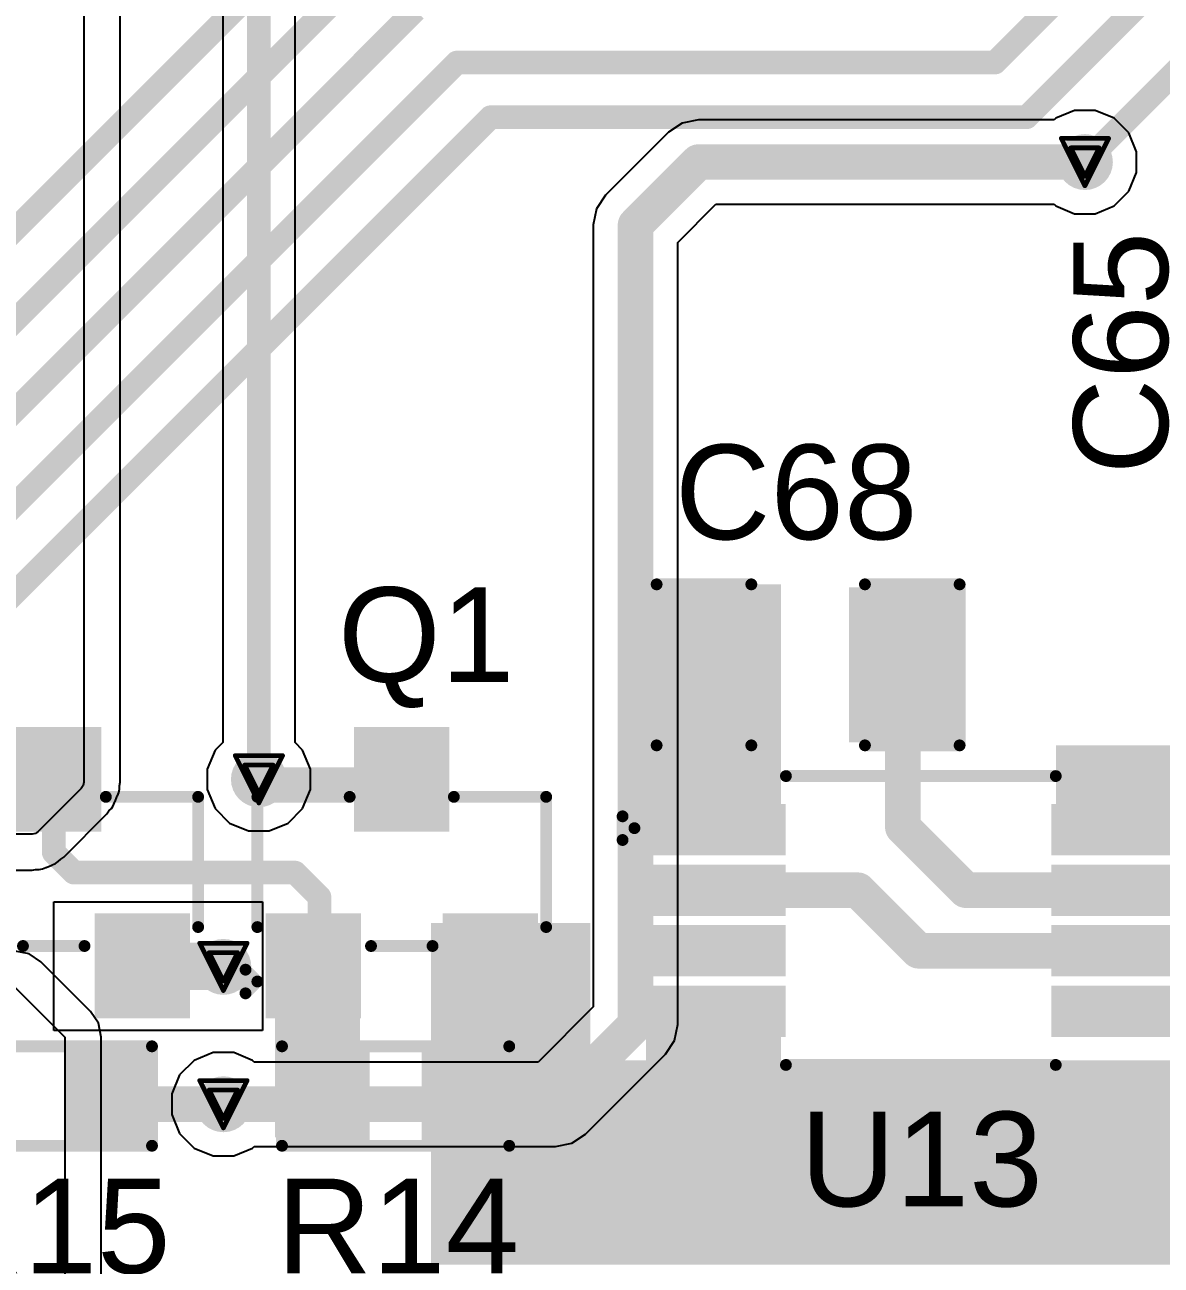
# Model space of a CAD drawing. Header units: inches. Extents: x -1 to 208, y -10 to 150.
# Drawn here: x 24.06 to 36.25, y 36.47 to 49.77 of the extents above; entities that cross this region are included whole.
import ezdxf

# ---------------------------------------------------------------- set-up
doc = ezdxf.new("R2010")
doc.units = ezdxf.units.IN
for name, color, linetype in [('Bottom Layer', 5, 'Continuous'), ('Drill Drawing', 1, 'Continuous'), ('Top Layer', 1, 'Continuous'), ('Top Overlay', 2, 'Continuous'), ('Top Paste', 8, 'Continuous'), ('Top Solder', 216, 'Continuous'), ('Via Holes', 16, 'Continuous')]:
    doc.layers.add(name, color=color, linetype=linetype)
doc.styles.add('Arial', font='', dxfattribs={"height": 0.2})
doc.styles.get('Arial').set_extended_font_data('Arial')

# ---------------------------------------------------------------- blocks, each defined once
blk = doc.blocks.new('8_VSSOP__5_3_1____3')
at = {"layer": 'Top Layer'}
for points in [[(-1.47500086, 1.20000141), (-1.47500086, 0.7500023099999998), (-2.9250005, 0.7500023100000001), (-2.9250005, 1.20000141)], [(2.9250005, 1.20000141), (2.9250005, 0.7500023099999998), (1.47500086, 0.7500023100000001), (1.47500086, 1.20000141)], [(-1.47500086, 0.5500001699999998), (-1.47500086, 0.1000010699999998), (-2.9250005, 0.1000010700000002), (-2.9250005, 0.5500001700000001)], [(2.9250005, 0.5500001699999998), (2.9250005, 0.1000010699999998), (1.47500086, 0.1000010700000002), (1.47500086, 0.5500001700000001)], [(-1.47500086, -0.09999853000000014), (-1.47500086, -0.5499976300000001), (-2.9250005, -0.5499976299999998), (-2.9250005, -0.09999852999999984)], [(2.9250005, -0.09999853000000014), (2.9250005, -0.5499976300000001), (1.47500086, -0.5499976299999998), (1.47500086, -0.09999852999999984)], [(-1.47500086, -0.7499997700000002), (-1.47500086, -1.19999887), (-2.9250005, -1.19999887), (-2.9250005, -0.7499997699999997)], [(2.9250005, -0.7499997700000002), (2.9250005, -1.19999887), (1.47500086, -1.19999887), (1.47500086, -0.7499997699999997)]]:
    blk.add_hatch(color=1, dxfattribs=at).paths.add_polyline_path(points)
at = {"layer": 'Top Paste'}
for points in [[(-1.47500086, 1.20000141), (-1.47500086, 0.7500023099999998), (-2.9250005, 0.7500023100000001), (-2.9250005, 1.20000141)], [(2.9250005, 1.20000141), (2.9250005, 0.7500023099999998), (1.47500086, 0.7500023100000001), (1.47500086, 1.20000141)], [(-1.47500086, 0.5500001699999998), (-1.47500086, 0.1000010699999998), (-2.9250005, 0.1000010700000002), (-2.9250005, 0.5500001700000001)], [(2.9250005, 0.5500001699999998), (2.9250005, 0.1000010699999998), (1.47500086, 0.1000010700000002), (1.47500086, 0.5500001700000001)], [(-1.47500086, -0.09999853000000014), (-1.47500086, -0.5499976300000001), (-2.9250005, -0.5499976299999998), (-2.9250005, -0.09999852999999984)], [(2.9250005, -0.09999853000000014), (2.9250005, -0.5499976300000001), (1.47500086, -0.5499976299999998), (1.47500086, -0.09999852999999984)], [(-1.47500086, -0.7499997700000002), (-1.47500086, -1.19999887), (-2.9250005, -1.19999887), (-2.9250005, -0.7499997699999997)], [(2.9250005, -0.7499997700000002), (2.9250005, -1.19999887), (1.47500086, -1.19999887), (1.47500086, -0.7499997699999997)]]:
    blk.add_hatch(color=8, dxfattribs=at).paths.add_polyline_path(points)
at = {"layer": 'Top Solder'}
for points in [[(-1.42500096, 1.25000131), (-1.42500096, 0.7000024099999999), (-2.9750004, 0.7000024100000001), (-2.9750004, 1.25000131)], [(2.9750004, 1.25000131), (2.9750004, 0.7000024099999999), (1.42500096, 0.7000024100000001), (1.42500096, 1.25000131)], [(-1.42500096, 0.6000000699999999), (-1.42500096, 0.05000116999999985), (-2.9750004, 0.05000117000000015), (-2.9750004, 0.6000000700000001)], [(2.9750004, 0.6000000699999999), (2.9750004, 0.05000116999999985), (1.42500096, 0.05000117000000015), (1.42500096, 0.6000000700000001)], [(-1.42500096, -0.04999863000000014), (-1.42500096, -0.5999975300000001), (-2.9750004, -0.5999975299999999), (-2.9750004, -0.04999862999999984)], [(2.9750004, -0.04999863000000014), (2.9750004, -0.5999975300000001), (1.42500096, -0.5999975299999999), (1.42500096, -0.04999862999999984)], [(-1.42500096, -0.6999998700000001), (-1.42500096, -1.24999877), (-2.9750004, -1.24999877), (-2.9750004, -0.6999998699999999)], [(2.9750004, -0.6999998700000001), (2.9750004, -1.24999877), (1.42500096, -1.24999877), (1.42500096, -0.6999998699999999)]]:
    blk.add_hatch(color=216, dxfattribs=at).paths.add_polyline_path(points)
at = {"layer": 'Top Overlay'}
for points in [[(-1.4224, 1.5494, 0.127, 0.127, 0), (1.4732, 1.5494, 0.127, 0.127, 0)], [(-3.175, 1.1176, 0.127, 0.127, 0), (-3.048, 0.9905999999999999, 0.127, 0.127, 0)], [(-3.175, 0.8636, 0.127, 0.127, 0), (-3.175, 1.1176, 0.127, 0.127, 0)], [(-3.175, 0.8636, 0.127, 0.127, 0), (-3.048, 0.9905999999999999, 0.127, 0.127, 0)], [(-1.4224, -1.54939746, 0.127, 0.127, 0), (1.4732, -1.54939746, 0.127, 0.127, 0)]]:
    blk.add_lwpolyline(points, format="xyseb", dxfattribs=at)
for points in [[(-1.45415, 1.5494, 0.0635, 0.0635, 1), (-1.39065, 1.5494, 0.0635, 0.0635, 1)], [(1.44145, 1.5494, 0.0635, 0.0635, 1), (1.50495, 1.5494, 0.0635, 0.0635, 1)], [(-3.20675, 1.1176, 0.0635, 0.0635, 1), (-3.14325, 1.1176, 0.0635, 0.0635, 1)], [(-3.20675, 1.1176, 0.0635, 0.0635, 1), (-3.14325, 1.1176, 0.0635, 0.0635, 1)], [(-3.07975, 0.9905999999999999, 0.0635, 0.0635, 1), (-3.01625, 0.9905999999999999, 0.0635, 0.0635, 1)], [(-3.07975, 0.9905999999999999, 0.0635, 0.0635, 1), (-3.01625, 0.9905999999999999, 0.0635, 0.0635, 1)], [(-3.20675, 0.8636, 0.0635, 0.0635, 1), (-3.14325, 0.8636, 0.0635, 0.0635, 1)], [(-3.20675, 0.8636, 0.0635, 0.0635, 1), (-3.14325, 0.8636, 0.0635, 0.0635, 1)], [(-1.45415, -1.54939746, 0.0635, 0.0635, 1), (-1.39065, -1.54939746, 0.0635, 0.0635, 1)], [(1.44145, -1.54939746, 0.0635, 0.0635, 1), (1.50495, -1.54939746, 0.0635, 0.0635, 1)]]:
    blk.add_lwpolyline(points, format="xyseb", close=True, dxfattribs=at)
blk = doc.blocks.new('R___0603_63')
at = {"layer": 'Top Layer'}
for points in [[(-0.3809999999999999, 0.4445), (-0.3809999999999999, -0.4445), (-1.143, -0.4445), (-1.143, 0.4445)], [(1.143, 0.4445), (1.143, -0.4445), (0.3809999999999999, -0.4445), (0.3809999999999999, 0.4445)]]:
    blk.add_hatch(color=1, dxfattribs=at).paths.add_polyline_path(points)
at = {"layer": 'Top Paste'}
for points in [[(-0.3809999999999999, 0.4445), (-0.3809999999999999, -0.4445), (-1.143, -0.4445), (-1.143, 0.4445)], [(1.143, 0.4445), (1.143, -0.4445), (0.3809999999999999, -0.4445), (0.3809999999999999, 0.4445)]]:
    blk.add_hatch(color=8, dxfattribs=at).paths.add_polyline_path(points)
at = {"layer": 'Top Solder'}
for points in [[(-0.2794, 0.5460999999999999), (-0.2794, -0.5460999999999999), (-1.2446, -0.5460999999999999), (-1.2446, 0.5460999999999999)], [(1.2446, 0.5460999999999999), (1.2446, -0.5460999999999999), (0.2794, -0.5460999999999999), (0.2794, 0.5460999999999999)]]:
    blk.add_hatch(color=216, dxfattribs=at).paths.add_polyline_path(points)
at = {"layer": 'Top Overlay'}
for points in [[(-1.2192, 0.5334, 0.127, 0.127, 0), (-1.2192, -0.5334, 0.127, 0.127, 0)], [(1.2192, 0.5334, 0.127, 0.127, 0), (-1.2192, 0.5334, 0.127, 0.127, 0)], [(1.2192, 0.5334, 0.127, 0.127, 0), (1.2192, -0.5334, 0.127, 0.127, 0)], [(1.2192, -0.5334, 0.127, 0.127, 0), (-1.2192, -0.5334, 0.127, 0.127, 0)]]:
    blk.add_lwpolyline(points, format="xyseb", dxfattribs=at)
for points in [[(-1.25095, 0.5334, 0.0635, 0.0635, 1), (-1.18745, 0.5334, 0.0635, 0.0635, 1)], [(-1.25095, 0.5334, 0.0635, 0.0635, 1), (-1.18745, 0.5334, 0.0635, 0.0635, 1)], [(1.18745, 0.5334, 0.0635, 0.0635, 1), (1.25095, 0.5334, 0.0635, 0.0635, 1)], [(1.18745, 0.5334, 0.0635, 0.0635, 1), (1.25095, 0.5334, 0.0635, 0.0635, 1)], [(-1.25095, -0.5334, 0.0635, 0.0635, 1), (-1.18745, -0.5334, 0.0635, 0.0635, 1)], [(-1.25095, -0.5334, 0.0635, 0.0635, 1), (-1.18745, -0.5334, 0.0635, 0.0635, 1)], [(1.18745, -0.5334, 0.0635, 0.0635, 1), (1.25095, -0.5334, 0.0635, 0.0635, 1)], [(1.18745, -0.5334, 0.0635, 0.0635, 1), (1.25095, -0.5334, 0.0635, 0.0635, 1)]]:
    blk.add_lwpolyline(points, format="xyseb", close=True, dxfattribs=at)
blk = doc.blocks.new('R___0603_64')
at = {"layer": 'Top Layer'}
for points in [[(-0.3809999999999999, 0.4445), (-0.3809999999999999, -0.4445), (-1.143, -0.4445), (-1.143, 0.4445)], [(1.143, 0.4445), (1.143, -0.4445), (0.3809999999999999, -0.4445), (0.3809999999999999, 0.4445)]]:
    blk.add_hatch(color=1, dxfattribs=at).paths.add_polyline_path(points)
at = {"layer": 'Top Paste'}
for points in [[(-0.3809999999999999, 0.4445), (-0.3809999999999999, -0.4445), (-1.143, -0.4445), (-1.143, 0.4445)], [(1.143, 0.4445), (1.143, -0.4445), (0.3809999999999999, -0.4445), (0.3809999999999999, 0.4445)]]:
    blk.add_hatch(color=8, dxfattribs=at).paths.add_polyline_path(points)
at = {"layer": 'Top Solder'}
for points in [[(-0.2794, 0.5460999999999999), (-0.2794, -0.5460999999999999), (-1.2446, -0.5460999999999999), (-1.2446, 0.5460999999999999)], [(1.2446, 0.5460999999999999), (1.2446, -0.5460999999999999), (0.2794, -0.5460999999999999), (0.2794, 0.5460999999999999)]]:
    blk.add_hatch(color=216, dxfattribs=at).paths.add_polyline_path(points)
at = {"layer": 'Top Overlay'}
for points in [[(1.2192, 0.5334, 0.127, 0.127, 0), (-1.2192, 0.5334, 0.127, 0.127, 0)], [(-1.2192, 0.5334, 0.127, 0.127, 0), (-1.2192, -0.5334, 0.127, 0.127, 0)], [(1.2192, 0.5334, 0.127, 0.127, 0), (1.2192, -0.5334, 0.127, 0.127, 0)], [(1.2192, -0.5334, 0.127, 0.127, 0), (-1.2192, -0.5334, 0.127, 0.127, 0)]]:
    blk.add_lwpolyline(points, format="xyseb", dxfattribs=at)
for points in [[(-1.25095, 0.5334, 0.0635, 0.0635, 1), (-1.18745, 0.5334, 0.0635, 0.0635, 1)], [(-1.25095, 0.5334, 0.0635, 0.0635, 1), (-1.18745, 0.5334, 0.0635, 0.0635, 1)], [(1.18745, 0.5334, 0.0635, 0.0635, 1), (1.25095, 0.5334, 0.0635, 0.0635, 1)], [(1.18745, 0.5334, 0.0635, 0.0635, 1), (1.25095, 0.5334, 0.0635, 0.0635, 1)], [(-1.25095, -0.5334, 0.0635, 0.0635, 1), (-1.18745, -0.5334, 0.0635, 0.0635, 1)], [(-1.25095, -0.5334, 0.0635, 0.0635, 1), (-1.18745, -0.5334, 0.0635, 0.0635, 1)], [(1.18745, -0.5334, 0.0635, 0.0635, 1), (1.25095, -0.5334, 0.0635, 0.0635, 1)], [(1.18745, -0.5334, 0.0635, 0.0635, 1), (1.25095, -0.5334, 0.0635, 0.0635, 1)]]:
    blk.add_lwpolyline(points, format="xyseb", close=True, dxfattribs=at)
blk = doc.blocks.new('SOT_23_79')
at = {"layer": 'Top Layer'}
for points in [[(-0.41000045, 1.46000089), (0.41000045, 1.46000089), (0.41000045, 0.54000019), (-0.41000045, 0.54000019)], [(-1.36000109, -0.54000019), (-0.54000019, -0.54000019), (-0.54000019, -1.46000089), (-1.36000109, -1.46000089)], [(0.54000019, -0.54000019), (1.36000109, -0.54000019), (1.36000109, -1.46000089), (0.54000019, -1.46000089)]]:
    blk.add_hatch(color=1, dxfattribs=at).paths.add_polyline_path(points)
at = {"layer": 'Top Paste'}
for points in [[(-0.41000045, 1.46000089), (0.41000045, 1.46000089), (0.41000045, 0.54000019), (-0.41000045, 0.54000019)], [(-1.36000109, -0.54000019), (-0.54000019, -0.54000019), (-0.54000019, -1.46000089), (-1.36000109, -1.46000089)], [(0.54000019, -0.54000019), (1.36000109, -0.54000019), (1.36000109, -1.46000089), (0.54000019, -1.46000089)]]:
    blk.add_hatch(color=8, dxfattribs=at).paths.add_polyline_path(points)
at = {"layer": 'Top Solder'}
for points in [[(-0.51160045, 1.56160089), (0.51160045, 1.56160089), (0.51160045, 0.43840019), (-0.51160045, 0.43840019)], [(-1.46160109, -0.43840019), (-0.43840019, -0.43840019), (-0.43840019, -1.56160089), (-1.46160109, -1.56160089)], [(0.43840019, -0.43840019), (1.46160109, -0.43840019), (1.46160109, -1.56160089), (0.43840019, -1.56160089)]]:
    blk.add_hatch(color=216, dxfattribs=at).paths.add_polyline_path(points)
at = {"layer": 'Top Overlay'}
for points in [[(-1.54940254, -0.5841999999999999, 0.127, 0.127, 0), (-1.5494, 0.8128, 0.127, 0.127, 0)], [(-1.5494, 0.8128, 0.127, 0.127, 0), (-0.5588, 0.8128, 0.127, 0.127, 0)], [(0.5588, 0.8128, 0.127, 0.127, 0), (1.5494, 0.8128, 0.127, 0.127, 0)], [(1.5494, 0.8128, 0.127, 0.127, 0), (1.54940254, -0.5841999999999999, 0.127, 0.127, 0)], [(-0.3302, -0.7874, 0.127, 0.127, 0), (0.3302, -0.7874, 0.127, 0.127, 0)], [(-1.6764, -1.2954, 0.127, 0.127, 0), (-1.6764, -1.0414, 0.127, 0.127, 0)], [(-1.6764, -1.0414, 0.127, 0.127, 0), (-1.5494, -1.1684, 0.127, 0.127, 0)], [(-1.6764, -1.2954, 0.127, 0.127, 0), (-1.5494, -1.1684, 0.127, 0.127, 0)]]:
    blk.add_lwpolyline(points, format="xyseb", dxfattribs=at)
for points in [[(-1.58115, 0.8128, 0.0635, 0.0635, 1), (-1.51765, 0.8128, 0.0635, 0.0635, 1)], [(-1.58115, 0.8128, 0.0635, 0.0635, 1), (-1.51765, 0.8128, 0.0635, 0.0635, 1)], [(-0.5905499999999999, 0.8128, 0.0635, 0.0635, 1), (-0.52705, 0.8128, 0.0635, 0.0635, 1)], [(0.52705, 0.8128, 0.0635, 0.0635, 1), (0.5905499999999999, 0.8128, 0.0635, 0.0635, 1)], [(1.51765, 0.8128, 0.0635, 0.0635, 1), (1.58115, 0.8128, 0.0635, 0.0635, 1)], [(1.51765, 0.8128, 0.0635, 0.0635, 1), (1.58115, 0.8128, 0.0635, 0.0635, 1)], [(-1.58115254, -0.5841999999999999, 0.0635, 0.0635, 1), (-1.51765254, -0.5841999999999999, 0.0635, 0.0635, 1)], [(1.51765254, -0.5841999999999999, 0.0635, 0.0635, 1), (1.58115254, -0.5841999999999999, 0.0635, 0.0635, 1)], [(-0.36195, -0.7874, 0.0635, 0.0635, 1), (-0.29845, -0.7874, 0.0635, 0.0635, 1)], [(0.29845, -0.7874, 0.0635, 0.0635, 1), (0.36195, -0.7874, 0.0635, 0.0635, 1)], [(-1.70815, -1.0414, 0.0635, 0.0635, 1), (-1.64465, -1.0414, 0.0635, 0.0635, 1)], [(-1.70815, -1.0414, 0.0635, 0.0635, 1), (-1.64465, -1.0414, 0.0635, 0.0635, 1)], [(-1.58115, -1.1684, 0.0635, 0.0635, 1), (-1.51765, -1.1684, 0.0635, 0.0635, 1)], [(-1.58115, -1.1684, 0.0635, 0.0635, 1), (-1.51765, -1.1684, 0.0635, 0.0635, 1)], [(-1.70815, -1.2954, 0.0635, 0.0635, 1), (-1.64465, -1.2954, 0.0635, 0.0635, 1)], [(-1.70815, -1.2954, 0.0635, 0.0635, 1), (-1.64465, -1.2954, 0.0635, 0.0635, 1)]]:
    blk.add_lwpolyline(points, format="xyseb", close=True, dxfattribs=at)
blk = doc.blocks.new('SOT_23_80')
at = {"layer": 'Top Layer'}
for points in [[(-0.41000045, 1.46000089), (0.41000045, 1.46000089), (0.41000045, 0.54000019), (-0.41000045, 0.54000019)], [(-1.36000109, -0.54000019), (-0.54000019, -0.54000019), (-0.54000019, -1.46000089), (-1.36000109, -1.46000089)], [(0.54000019, -0.54000019), (1.36000109, -0.54000019), (1.36000109, -1.46000089), (0.54000019, -1.46000089)]]:
    blk.add_hatch(color=1, dxfattribs=at).paths.add_polyline_path(points)
at = {"layer": 'Top Paste'}
for points in [[(-0.41000045, 1.46000089), (0.41000045, 1.46000089), (0.41000045, 0.54000019), (-0.41000045, 0.54000019)], [(-1.36000109, -0.54000019), (-0.54000019, -0.54000019), (-0.54000019, -1.46000089), (-1.36000109, -1.46000089)], [(0.54000019, -0.54000019), (1.36000109, -0.54000019), (1.36000109, -1.46000089), (0.54000019, -1.46000089)]]:
    blk.add_hatch(color=8, dxfattribs=at).paths.add_polyline_path(points)
at = {"layer": 'Top Solder'}
for points in [[(-0.51160045, 1.56160089), (0.51160045, 1.56160089), (0.51160045, 0.43840019), (-0.51160045, 0.43840019)], [(-1.46160109, -0.43840019), (-0.43840019, -0.43840019), (-0.43840019, -1.56160089), (-1.46160109, -1.56160089)], [(0.43840019, -0.43840019), (1.46160109, -0.43840019), (1.46160109, -1.56160089), (0.43840019, -1.56160089)]]:
    blk.add_hatch(color=216, dxfattribs=at).paths.add_polyline_path(points)
at = {"layer": 'Top Overlay'}
for points in [[(-1.5494, -0.5841999999999999, 0.127, 0.127, 0), (-1.5494, 0.8128, 0.127, 0.127, 0)], [(-1.5494, 0.8128, 0.127, 0.127, 0), (-0.5588, 0.8128, 0.127, 0.127, 0)], [(0.5588, 0.8128, 0.127, 0.127, 0), (1.5494, 0.8128, 0.127, 0.127, 0)], [(1.5494, -0.5841999999999999, 0.127, 0.127, 0), (1.5494, 0.8128, 0.127, 0.127, 0)], [(-0.3302, -0.7874, 0.127, 0.127, 0), (0.3302, -0.7874, 0.127, 0.127, 0)], [(-1.6764, -1.0414, 0.127, 0.127, 0), (-1.5494, -1.1684, 0.127, 0.127, 0)], [(-1.6764, -1.2954, 0.127, 0.127, 0), (-1.6764, -1.0414, 0.127, 0.127, 0)], [(-1.6764, -1.2954, 0.127, 0.127, 0), (-1.5494, -1.1684, 0.127, 0.127, 0)]]:
    blk.add_lwpolyline(points, format="xyseb", dxfattribs=at)
for points in [[(-1.58115, 0.8128, 0.0635, 0.0635, 1), (-1.51765, 0.8128, 0.0635, 0.0635, 1)], [(-1.58115, 0.8128, 0.0635, 0.0635, 1), (-1.51765, 0.8128, 0.0635, 0.0635, 1)], [(-0.5905499999999999, 0.8128, 0.0635, 0.0635, 1), (-0.52705, 0.8128, 0.0635, 0.0635, 1)], [(0.52705, 0.8128, 0.0635, 0.0635, 1), (0.5905499999999999, 0.8128, 0.0635, 0.0635, 1)], [(1.51765, 0.8128, 0.0635, 0.0635, 1), (1.58115, 0.8128, 0.0635, 0.0635, 1)], [(1.51765, 0.8128, 0.0635, 0.0635, 1), (1.58115, 0.8128, 0.0635, 0.0635, 1)], [(-1.58115, -0.5841999999999999, 0.0635, 0.0635, 1), (-1.51765, -0.5841999999999999, 0.0635, 0.0635, 1)], [(1.51765, -0.5841999999999999, 0.0635, 0.0635, 1), (1.58115, -0.5841999999999999, 0.0635, 0.0635, 1)], [(-0.36195, -0.7874, 0.0635, 0.0635, 1), (-0.29845, -0.7874, 0.0635, 0.0635, 1)], [(0.29845, -0.7874, 0.0635, 0.0635, 1), (0.36195, -0.7874, 0.0635, 0.0635, 1)], [(-1.70815, -1.0414, 0.0635, 0.0635, 1), (-1.64465, -1.0414, 0.0635, 0.0635, 1)], [(-1.70815, -1.0414, 0.0635, 0.0635, 1), (-1.64465, -1.0414, 0.0635, 0.0635, 1)], [(-1.58115, -1.1684, 0.0635, 0.0635, 1), (-1.51765, -1.1684, 0.0635, 0.0635, 1)], [(-1.58115, -1.1684, 0.0635, 0.0635, 1), (-1.51765, -1.1684, 0.0635, 0.0635, 1)], [(-1.70815, -1.2954, 0.0635, 0.0635, 1), (-1.64465, -1.2954, 0.0635, 0.0635, 1)], [(-1.70815, -1.2954, 0.0635, 0.0635, 1), (-1.64465, -1.2954, 0.0635, 0.0635, 1)]]:
    blk.add_lwpolyline(points, format="xyseb", close=True, dxfattribs=at)
blk = doc.blocks.new('C___0805_128')
at = {"layer": 'Top Layer'}
for points in [[(-1.524, 0.7619999999999999), (-0.508, 0.7619999999999999), (-0.508, -0.7619999999999999), (-1.524, -0.7619999999999999)], [(0.508, 0.7619999999999999), (1.524, 0.7619999999999999), (1.524, -0.7619999999999999), (0.508, -0.7619999999999999)]]:
    blk.add_hatch(color=1, dxfattribs=at).paths.add_polyline_path(points)
at = {"layer": 'Top Paste'}
for points in [[(-1.524, 0.7619999999999999), (-0.508, 0.7619999999999999), (-0.508, -0.7619999999999999), (-1.524, -0.7619999999999999)], [(0.508, 0.7619999999999999), (1.524, 0.7619999999999999), (1.524, -0.7619999999999999), (0.508, -0.7619999999999999)]]:
    blk.add_hatch(color=8, dxfattribs=at).paths.add_polyline_path(points)
at = {"layer": 'Top Solder'}
for points in [[(-1.59399986, 0.8319998599999999), (-0.4380001399999999, 0.8319998599999999), (-0.4380001399999999, -0.8319998599999999), (-1.59399986, -0.8319998599999999)], [(0.4380001399999999, 0.8319998599999999), (1.59399986, 0.8319998599999999), (1.59399986, -0.8319998599999999), (0.4380001399999999, -0.8319998599999999)]]:
    blk.add_hatch(color=216, dxfattribs=at).paths.add_polyline_path(points)
at = {"layer": 'Top Overlay'}
for points in [[(-1.6256, -0.8636, 0.127, 0.127, 0), (-1.6256, 0.8636, 0.127, 0.127, 0)], [(-1.6256, 0.8636, 0.127, 0.127, 0), (-0.6096, 0.8636, 0.127, 0.127, 0)], [(0.6096, 0.8636, 0.127, 0.127, 0), (1.6256, 0.8636, 0.127, 0.127, 0)], [(1.6256, -0.8636, 0.127, 0.127, 0), (1.6256, 0.8636, 0.127, 0.127, 0)], [(-1.6256, -0.8636, 0.127, 0.127, 0), (-0.6096, -0.8636, 0.127, 0.127, 0)], [(0.6096, -0.8636, 0.127, 0.127, 0), (1.6256, -0.8636, 0.127, 0.127, 0)]]:
    blk.add_lwpolyline(points, format="xyseb", dxfattribs=at)
for points in [[(-1.65735, 0.8636, 0.0635, 0.0635, 1), (-1.59385, 0.8636, 0.0635, 0.0635, 1)], [(-1.65735, 0.8636, 0.0635, 0.0635, 1), (-1.59385, 0.8636, 0.0635, 0.0635, 1)], [(-0.64135, 0.8636, 0.0635, 0.0635, 1), (-0.57785, 0.8636, 0.0635, 0.0635, 1)], [(0.57785, 0.8636, 0.0635, 0.0635, 1), (0.64135, 0.8636, 0.0635, 0.0635, 1)], [(1.59385, 0.8636, 0.0635, 0.0635, 1), (1.65735, 0.8636, 0.0635, 0.0635, 1)], [(1.59385, 0.8636, 0.0635, 0.0635, 1), (1.65735, 0.8636, 0.0635, 0.0635, 1)], [(-1.65735, -0.8636, 0.0635, 0.0635, 1), (-1.59385, -0.8636, 0.0635, 0.0635, 1)], [(-1.65735, -0.8636, 0.0635, 0.0635, 1), (-1.59385, -0.8636, 0.0635, 0.0635, 1)], [(-0.64135, -0.8636, 0.0635, 0.0635, 1), (-0.57785, -0.8636, 0.0635, 0.0635, 1)], [(0.57785, -0.8636, 0.0635, 0.0635, 1), (0.64135, -0.8636, 0.0635, 0.0635, 1)], [(1.59385, -0.8636, 0.0635, 0.0635, 1), (1.65735, -0.8636, 0.0635, 0.0635, 1)], [(1.59385, -0.8636, 0.0635, 0.0635, 1), (1.65735, -0.8636, 0.0635, 0.0635, 1)]]:
    blk.add_lwpolyline(points, format="xyseb", close=True, dxfattribs=at)

msp = doc.modelspace()

# ---------------------------------------------------------------- hatches: boundary and pattern name
at = {"layer": 'Bottom Layer'}
h = msp.add_hatch(color=5, dxfattribs=at)
edge = h.paths.add_edge_path()
edge.add_arc((35.43067082, 48.30051808), 0.2999994, 0, 360)
h = msp.add_hatch(color=5, dxfattribs=at)
edge = h.paths.add_edge_path()
edge.add_arc((26.56704618, 41.67904288), 0.2999994, 0, 360)
h = msp.add_hatch(color=5, dxfattribs=at)
edge = h.paths.add_edge_path()
edge.add_arc((26.18619096, 39.66656532), 0.2999994, 0, 360)
h = msp.add_hatch(color=5, dxfattribs=at)
edge = h.paths.add_edge_path()
edge.add_arc((26.18619096, 38.19300209999999), 0.2999994, 0, 360)
at = {"layer": 'Top Layer'}
h = msp.add_hatch(color=1, dxfattribs=at)
edge = h.paths.add_edge_path()
edge.add_arc((35.43067082, 48.30051808), 0.2999994, 0, 360)
for points in [[(32.16960038, 43.77040268), (30.71706074, 43.77040268), (30.71706074, 41.13920143999999), (32.16960038, 41.13920143999999)], [(35.11960209999999, 41.06070274), (40.0281013, 41.06070274), (40.0281013, 42.04379958), (35.11960209999999, 42.04379958)], [(26.74019036, 40.1380071), (26.74019036, 37.83650802), (27.65319336, 37.83650802), (27.65319336, 40.1380071)], [(28.4151959, 40.13800456), (28.4151959, 37.83650548), (30.12439746, 37.83650548), (30.12439746, 40.13800456)], [(30.71960074, 37.3888), (32.16960038, 37.3888), (32.16960038, 39.2331702), (30.71960074, 39.2331702)], [(28.41519336, 36.47121483999999), (40.07559168, 36.47121483999999), (40.07559168, 38.66420004), (28.41519336, 38.66420004)]]:
    msp.add_hatch(color=1, dxfattribs=at).paths.add_polyline_path(points)
h = msp.add_hatch(color=1, dxfattribs=at)
edge = h.paths.add_edge_path()
edge.add_arc((26.56704618, 41.67904288), 0.2999994, 0, 360)
h = msp.add_hatch(color=1, dxfattribs=at)
edge = h.paths.add_edge_path()
edge.add_arc((26.18619096, 39.66656532), 0.2999994, 0, 360)
h = msp.add_hatch(color=1, dxfattribs=at)
edge = h.paths.add_edge_path()
edge.add_arc((26.18619096, 38.19300209999999), 0.2999994, 0, 360)
at = {"layer": 'Via Holes'}
h = msp.add_hatch(color=7, dxfattribs=at)
edge = h.paths.add_edge_path()
edge.add_arc((35.43067082, 48.30051808), 0.1499997, 0, 360)
h = msp.add_hatch(color=7, dxfattribs=at)
edge = h.paths.add_edge_path()
edge.add_arc((26.56704618, 41.67904288), 0.1499997, 0, 360)
h = msp.add_hatch(color=7, dxfattribs=at)
edge = h.paths.add_edge_path()
edge.add_arc((26.18619096, 39.66656532), 0.1499997, 0, 360)
h = msp.add_hatch(color=7, dxfattribs=at)
edge = h.paths.add_edge_path()
edge.add_arc((26.18619096, 38.19300209999999), 0.1499997, 0, 360)

# ---------------------------------------------------------------- linework, layer by layer
at = {"layer": 'Bottom Layer'}
for p, q in [((26.95551124, 42.07405098), (26.95551124, 67.59759912)), ((26.17858112, 67.43669265999999), (26.17858112, 42.07405098)), ((24.6888, 53.49103602), (24.68879746, 48.93374007999999)), ((25.07726252, 48.93374007999999), (25.07726506, 53.49103602)), ((24.68879746, 48.93374007999999), (24.68879746, 41.6472243)), ((25.07726252, 41.6472243), (25.07726252, 48.93374007999999)), ((35.32047292, 48.85451748), (35.11685635999999, 48.77017678)), ((35.54086872, 48.85451748), (35.32047292, 48.85451748)), ((35.74448528, 48.77017678), (35.54086872, 48.85451748)), ((31.1090818, 48.71922692), (30.96205136, 48.6209848)), ((31.28251808, 48.75372774), (31.1090818, 48.71922692)), ((31.28253078, 48.7537252), (31.28251808, 48.75372774)), ((35.10040478, 48.7537252), (31.28253078, 48.7537252)), ((35.11685635999999, 48.77017678), (35.10040478, 48.7537252)), ((35.90032952, 48.61433254), (35.74448528, 48.77017678)), ((30.96205136, 48.6209848), (30.28782106, 47.9467545)), ((35.98467022, 48.41071598), (35.90032952, 48.61433254)), ((35.98467022, 48.19032018), (35.98467022, 48.41071598)), ((35.90032952, 47.98670362), (35.98467022, 48.19032018)), ((30.28782106, 47.9467545), (30.18957894, 47.79972406)), ((35.74448528, 47.83085938), (35.90032952, 47.98670362)), ((30.18957894, 47.79972406), (30.15508066, 47.62628778)), ((31.0614949, 47.43856146), (31.4702444, 47.84731096)), ((31.4702444, 47.84731096), (35.10040478, 47.84731096)), ((35.10040478, 47.84731096), (35.11685635999999, 47.83085938)), ((35.11685635999999, 47.83085938), (35.32047292, 47.74651868)), ((35.54086872, 47.74651868), (35.74448528, 47.83085938)), ((35.32047292, 47.74651868), (35.54086872, 47.74651868)), ((30.15508066, 47.62628778), (30.15508066, 39.23759742)), ((31.0614949, 39.04987363999999), (31.0614949, 47.43856146)), ((26.17858112, 42.07405098), (26.09738748, 41.99285734)), ((27.03670488, 41.99285734), (26.95551124, 42.07405098)), ((26.09738748, 41.99285734), (26.01304678, 41.78924078)), ((27.12104558, 41.78924078), (27.03670488, 41.99285734)), ((26.01304678, 41.78924078), (26.01304678, 41.56884497999999)), ((27.12104558, 41.56884497999999), (27.12104558, 41.78924078)), ((24.66174392, 41.58191074), (24.19846824, 41.11863252)), ((24.68176674, 41.61187766), (24.66174392, 41.58191074)), ((24.68879746, 41.6472243), (24.68176674, 41.61187766)), ((25.04812618, 41.50074249999999), (25.06276674, 41.53609168)), ((25.06276674, 41.53609168), (25.06979746, 41.57144086)), ((25.06979746, 41.6096958), (25.07726252, 41.6472243)), ((25.06979746, 41.57144086), (25.06979746, 41.6096958)), ((26.01304678, 41.56884497999999), (26.09738748, 41.36522841999999)), ((27.03670488, 41.36522841999999), (27.12104558, 41.56884497999999)), ((24.98474302, 41.36609456), (25.00476584, 41.39606147999999)), ((25.00476584, 41.39606147999999), (25.0194064, 41.43140812)), ((25.0194064, 41.43140812), (25.0206383, 41.43325216)), ((25.0206383, 41.43325216), (25.0210701, 41.43542894)), ((25.0210701, 41.43542894), (25.0464574, 41.49671914)), ((25.0464574, 41.49671914), (25.04769184, 41.49856572)), ((25.04769184, 41.49856572), (25.04812618, 41.50074249999999)), ((24.473154, 40.84394675999999), (24.93643222, 41.30722498)), ((24.93643222, 41.30722498), (24.95769202, 41.33904102)), ((24.95769202, 41.33904102), (24.98474302, 41.36609456)), ((26.09738748, 41.36522841999999), (26.25323172, 41.20938418)), ((26.88086064, 41.20938418), (27.03670488, 41.36522841999999)), ((24.19846824, 41.11863252), (24.16850132, 41.0986097)), ((26.25323172, 41.20938418), (26.45684828, 41.12504348)), ((26.45684828, 41.12504348), (26.67724408, 41.12504348)), ((26.67724408, 41.12504348), (26.88086064, 41.20938418)), ((24.13315468, 41.09157897999999), (21.34273862, 41.09157897999999)), ((24.16850132, 41.0986097), (24.13315468, 41.09157897999999)), ((24.24428476, 40.7176097), (24.27963394, 40.73225026)), ((24.27963394, 40.73225026), (24.28181326, 40.7326846)), ((24.28181326, 40.7326846), (24.28365984, 40.73391904)), ((24.28365984, 40.73391904), (24.34495004, 40.7593038)), ((24.34495004, 40.7593038), (24.34712936, 40.75973814)), ((24.34712936, 40.75973814), (24.34897594, 40.76097258)), ((24.34897594, 40.76097258), (24.3843175, 40.7756106)), ((24.3843175, 40.7756106), (24.41428442, 40.79563342)), ((24.41428442, 40.79563342), (24.4413405, 40.8226895)), ((24.4413405, 40.8226895), (24.473154, 40.84394675999999)), ((22.05872398, 40.70311392), (24.13315468, 40.70311392)), ((24.13315468, 40.70311392), (24.17067302, 40.71057644)), ((24.17067302, 40.71057644), (24.20893812, 40.71057644)), ((24.20893812, 40.71057644), (24.24428476, 40.7176097)), ((24.10085604, 39.80509438), (23.95219746, 39.83466506)), ((24.22688322, 39.72088576), (24.10085604, 39.80509438)), ((24.76028068, 39.18749084), (24.22688322, 39.72088576)), ((23.95219746, 39.4462), (24.48559492, 38.91280254)), ((24.8444893, 39.06146366), (24.76028068, 39.18749084)), ((30.15508066, 39.23759742), (29.56368992, 38.64620922)), ((24.87405998, 38.91280254), (24.8444893, 39.06146366)), ((31.02699662, 38.8764399), (31.0614949, 39.04987363999999)), ((24.48559492, 38.91280254), (24.4856, 36.92055608)), ((24.87406506, 36.92055608), (24.87405998, 38.91280254)), ((30.9287545, 38.72940692), (31.02699662, 38.8764399)), ((26.07599306, 38.7470015), (25.8723765, 38.6626608)), ((26.29638886, 38.7470015), (26.07599306, 38.7470015)), ((26.50000542, 38.6626608), (26.29638886, 38.7470015)), ((30.07188296, 37.87253538), (30.92874688, 38.72940184)), ((30.92874688, 38.72940184), (30.9287545, 38.72940692)), ((25.8723765, 38.6626608), (25.71653226, 38.50681656)), ((26.516457, 38.64620922), (26.50000542, 38.6626608)), ((29.56368992, 38.64620922), (26.516457, 38.64620922)), ((25.71653226, 38.50681656), (25.63219156, 38.3032)), ((25.63219156, 38.3032), (25.63219156, 38.0828042)), ((25.63219156, 38.0828042), (25.71653226, 37.87918764)), ((25.71653226, 37.87918764), (25.8723765, 37.7233434)), ((29.92485252, 37.77429325999999), (30.07188296, 37.87253538)), ((25.8723765, 37.7233434), (26.07599306, 37.6390027)), ((26.29638886, 37.6390027), (26.50000542, 37.7233434)), ((26.50000542, 37.7233434), (26.516457, 37.73979498)), ((26.516457, 37.73979498), (29.75141624, 37.73979498)), ((29.75141624, 37.73979498), (29.92485252, 37.77429325999999)), ((26.07599306, 37.6390027), (26.29638886, 37.6390027)), ((24.4856, 36.92055608), (24.4856, 34.39491469999999)), ((24.87406506, 34.39491469999999), (24.87406506, 36.92055608))]:
    msp.add_line(p, q, dxfattribs=at)
for points in [[(26.56704618, 41.67904288, 0.254, 0.254, 0), (26.56704618, 67.59759912, 0.254, 0.254, 0)], [(30.60828778, 47.62628778, 0.3809999999999999, 0.3809999999999999, 0), (31.28251808, 48.30051808, 0.3809999999999999, 0.3809999999999999, 0)], [(31.28251808, 48.30051808, 0.3809999999999999, 0.3809999999999999, 0), (35.43067082, 48.30051808, 0.3809999999999999, 0.3809999999999999, 0)], [(30.60828778, 39.04987363999999, 0.3809999999999999, 0.3809999999999999, 0), (30.60828778, 47.62628778, 0.3809999999999999, 0.3809999999999999, 0)], [(29.75141624, 38.19300209999999, 0.3809999999999999, 0.3809999999999999, 0), (30.60828778, 39.04987363999999, 0.3809999999999999, 0.3809999999999999, 0)], [(26.18619096, 38.19300209999999, 0.3809999999999999, 0.3809999999999999, 0), (29.75141624, 38.19300209999999, 0.3809999999999999, 0.3809999999999999, 0)]]:
    msp.add_lwpolyline(points, format="xyseb", dxfattribs=at)
for points in [[(31.18726808, 48.30051808, 0.1905, 0.1905, 1), (31.37776808, 48.30051808, 0.1905, 0.1905, 1)], [(31.18726808, 48.30051808, 0.1905, 0.1905, 1), (31.37776808, 48.30051808, 0.1905, 0.1905, 1)], [(35.33542082, 48.30051808, 0.1905, 0.1905, 1), (35.52592082, 48.30051808, 0.1905, 0.1905, 1)], [(30.51303778, 47.62628778, 0.1905, 0.1905, 1), (30.70353778, 47.62628778, 0.1905, 0.1905, 1)], [(30.51303778, 47.62628778, 0.1905, 0.1905, 1), (30.70353778, 47.62628778, 0.1905, 0.1905, 1)], [(26.50354618, 41.67904288, 0.127, 0.127, 1), (26.63054618, 41.67904288, 0.127, 0.127, 1)], [(30.51303778, 39.04987363999999, 0.1905, 0.1905, 1), (30.70353778, 39.04987363999999, 0.1905, 0.1905, 1)], [(30.51303778, 39.04987363999999, 0.1905, 0.1905, 1), (30.70353778, 39.04987363999999, 0.1905, 0.1905, 1)], [(26.09094096, 38.19300209999999, 0.1905, 0.1905, 1), (26.28144096, 38.19300209999999, 0.1905, 0.1905, 1)], [(29.65616624, 38.19300209999999, 0.1905, 0.1905, 1), (29.84666624, 38.19300209999999, 0.1905, 0.1905, 1)], [(29.65616624, 38.19300209999999, 0.1905, 0.1905, 1), (29.84666624, 38.19300209999999, 0.1905, 0.1905, 1)]]:
    msp.add_lwpolyline(points, format="xyseb", close=True, dxfattribs=at)
at = {"layer": 'Drill Drawing'}
for points in [[(35.17667082, 48.55451808, 0.0508, 0.0508, 0), (35.68467082, 48.55451808, 0.0508, 0.0508, 0)], [(35.17667082, 48.55451808, 0.0508, 0.0508, 0), (35.43067082, 48.04651808, 0.0508, 0.0508, 0)], [(35.43067082, 48.04651808, 0.0508, 0.0508, 0), (35.68467082, 48.55451808, 0.0508, 0.0508, 0)], [(35.27827082, 48.45291808, 0.0508, 0.0508, 0), (35.58307082, 48.45291808, 0.0508, 0.0508, 0)], [(35.27827082, 48.45291808, 0.0508, 0.0508, 0), (35.43067082, 48.14811808, 0.0508, 0.0508, 0)], [(35.43067082, 48.14811808, 0.0508, 0.0508, 0), (35.58307082, 48.45291808, 0.0508, 0.0508, 0)], [(26.31304618, 41.93304288, 0.0508, 0.0508, 0), (26.82104618, 41.93304288, 0.0508, 0.0508, 0)], [(26.31304618, 41.93304288, 0.0508, 0.0508, 0), (26.56704618, 41.42504288, 0.0508, 0.0508, 0)], [(26.56704618, 41.42504288, 0.0508, 0.0508, 0), (26.82104618, 41.93304288, 0.0508, 0.0508, 0)], [(26.41464618, 41.83144288, 0.0508, 0.0508, 0), (26.71944618, 41.83144288, 0.0508, 0.0508, 0)], [(26.41464618, 41.83144288, 0.0508, 0.0508, 0), (26.56704618, 41.52664288, 0.0508, 0.0508, 0)], [(26.56704618, 41.52664288, 0.0508, 0.0508, 0), (26.71944618, 41.83144288, 0.0508, 0.0508, 0)], [(25.93219096, 39.92056531999999, 0.0508, 0.0508, 0), (26.44019096, 39.92056531999999, 0.0508, 0.0508, 0)], [(25.93219096, 39.92056531999999, 0.0508, 0.0508, 0), (26.18619096, 39.41256532, 0.0508, 0.0508, 0)], [(26.18619096, 39.41256532, 0.0508, 0.0508, 0), (26.44019096, 39.92056531999999, 0.0508, 0.0508, 0)], [(26.03379096, 39.81896532, 0.0508, 0.0508, 0), (26.33859096, 39.81896532, 0.0508, 0.0508, 0)], [(26.03379096, 39.81896532, 0.0508, 0.0508, 0), (26.18619096, 39.51416532, 0.0508, 0.0508, 0)], [(26.18619096, 39.51416532, 0.0508, 0.0508, 0), (26.33859096, 39.81896532, 0.0508, 0.0508, 0)], [(25.93219096, 38.4470021, 0.0508, 0.0508, 0), (26.44019096, 38.4470021, 0.0508, 0.0508, 0)], [(25.93219096, 38.4470021, 0.0508, 0.0508, 0), (26.18619096, 37.9390021, 0.0508, 0.0508, 0)], [(26.18619096, 37.9390021, 0.0508, 0.0508, 0), (26.44019096, 38.4470021, 0.0508, 0.0508, 0)], [(26.03379096, 38.34540209999999, 0.0508, 0.0508, 0), (26.33859096, 38.34540209999999, 0.0508, 0.0508, 0)], [(26.03379096, 38.34540209999999, 0.0508, 0.0508, 0), (26.18619096, 38.04060209999999, 0.0508, 0.0508, 0)], [(26.18619096, 38.04060209999999, 0.0508, 0.0508, 0), (26.33859096, 38.34540209999999, 0.0508, 0.0508, 0)]]:
    msp.add_lwpolyline(points, format="xyseb", dxfattribs=at)
for points in [[(35.16397082, 48.55451808, 0.0254, 0.0254, 1), (35.18937081999999, 48.55451808, 0.0254, 0.0254, 1)], [(35.16397082, 48.55451808, 0.0254, 0.0254, 1), (35.18937081999999, 48.55451808, 0.0254, 0.0254, 1)], [(35.67197082, 48.55451808, 0.0254, 0.0254, 1), (35.69737082, 48.55451808, 0.0254, 0.0254, 1)], [(35.67197082, 48.55451808, 0.0254, 0.0254, 1), (35.69737082, 48.55451808, 0.0254, 0.0254, 1)], [(35.26557082, 48.45291808, 0.0254, 0.0254, 1), (35.29097082, 48.45291808, 0.0254, 0.0254, 1)], [(35.26557082, 48.45291808, 0.0254, 0.0254, 1), (35.29097082, 48.45291808, 0.0254, 0.0254, 1)], [(35.57037082, 48.45291808, 0.0254, 0.0254, 1), (35.59577082, 48.45291808, 0.0254, 0.0254, 1)], [(35.57037082, 48.45291808, 0.0254, 0.0254, 1), (35.59577082, 48.45291808, 0.0254, 0.0254, 1)], [(35.41797082, 48.14811808, 0.0254, 0.0254, 1), (35.44337082, 48.14811808, 0.0254, 0.0254, 1)], [(35.41797082, 48.14811808, 0.0254, 0.0254, 1), (35.44337082, 48.14811808, 0.0254, 0.0254, 1)], [(35.41797082, 48.04651808, 0.0254, 0.0254, 1), (35.44337082, 48.04651808, 0.0254, 0.0254, 1)], [(35.41797082, 48.04651808, 0.0254, 0.0254, 1), (35.44337082, 48.04651808, 0.0254, 0.0254, 1)], [(26.30034618, 41.93304288, 0.0254, 0.0254, 1), (26.32574618, 41.93304288, 0.0254, 0.0254, 1)], [(26.30034618, 41.93304288, 0.0254, 0.0254, 1), (26.32574618, 41.93304288, 0.0254, 0.0254, 1)], [(26.80834618, 41.93304288, 0.0254, 0.0254, 1), (26.83374618, 41.93304288, 0.0254, 0.0254, 1)], [(26.80834618, 41.93304288, 0.0254, 0.0254, 1), (26.83374618, 41.93304288, 0.0254, 0.0254, 1)], [(26.40194618, 41.83144288, 0.0254, 0.0254, 1), (26.42734618, 41.83144288, 0.0254, 0.0254, 1)], [(26.40194618, 41.83144288, 0.0254, 0.0254, 1), (26.42734618, 41.83144288, 0.0254, 0.0254, 1)], [(26.70674618, 41.83144288, 0.0254, 0.0254, 1), (26.73214618, 41.83144288, 0.0254, 0.0254, 1)], [(26.70674618, 41.83144288, 0.0254, 0.0254, 1), (26.73214618, 41.83144288, 0.0254, 0.0254, 1)], [(26.55434618, 41.52664288, 0.0254, 0.0254, 1), (26.57974618, 41.52664288, 0.0254, 0.0254, 1)], [(26.55434618, 41.52664288, 0.0254, 0.0254, 1), (26.57974618, 41.52664288, 0.0254, 0.0254, 1)], [(26.55434618, 41.42504288, 0.0254, 0.0254, 1), (26.57974618, 41.42504288, 0.0254, 0.0254, 1)], [(26.55434618, 41.42504288, 0.0254, 0.0254, 1), (26.57974618, 41.42504288, 0.0254, 0.0254, 1)], [(25.91949096, 39.92056531999999, 0.0254, 0.0254, 1), (25.94489096, 39.92056531999999, 0.0254, 0.0254, 1)], [(25.91949096, 39.92056531999999, 0.0254, 0.0254, 1), (25.94489096, 39.92056531999999, 0.0254, 0.0254, 1)], [(26.42749096, 39.92056531999999, 0.0254, 0.0254, 1), (26.45289096, 39.92056531999999, 0.0254, 0.0254, 1)], [(26.42749096, 39.92056531999999, 0.0254, 0.0254, 1), (26.45289096, 39.92056531999999, 0.0254, 0.0254, 1)], [(26.02109096, 39.81896532, 0.0254, 0.0254, 1), (26.04649096, 39.81896532, 0.0254, 0.0254, 1)], [(26.02109096, 39.81896532, 0.0254, 0.0254, 1), (26.04649096, 39.81896532, 0.0254, 0.0254, 1)], [(26.32589096, 39.81896532, 0.0254, 0.0254, 1), (26.35129096, 39.81896532, 0.0254, 0.0254, 1)], [(26.32589096, 39.81896532, 0.0254, 0.0254, 1), (26.35129096, 39.81896532, 0.0254, 0.0254, 1)], [(26.17349096, 39.51416532, 0.0254, 0.0254, 1), (26.19889096, 39.51416532, 0.0254, 0.0254, 1)], [(26.17349096, 39.51416532, 0.0254, 0.0254, 1), (26.19889096, 39.51416532, 0.0254, 0.0254, 1)], [(26.17349096, 39.41256532, 0.0254, 0.0254, 1), (26.19889096, 39.41256532, 0.0254, 0.0254, 1)], [(26.17349096, 39.41256532, 0.0254, 0.0254, 1), (26.19889096, 39.41256532, 0.0254, 0.0254, 1)], [(25.91949096, 38.4470021, 0.0254, 0.0254, 1), (25.94489096, 38.4470021, 0.0254, 0.0254, 1)], [(25.91949096, 38.4470021, 0.0254, 0.0254, 1), (25.94489096, 38.4470021, 0.0254, 0.0254, 1)], [(26.42749096, 38.4470021, 0.0254, 0.0254, 1), (26.45289096, 38.4470021, 0.0254, 0.0254, 1)], [(26.42749096, 38.4470021, 0.0254, 0.0254, 1), (26.45289096, 38.4470021, 0.0254, 0.0254, 1)], [(26.02109096, 38.34540209999999, 0.0254, 0.0254, 1), (26.04649096, 38.34540209999999, 0.0254, 0.0254, 1)], [(26.02109096, 38.34540209999999, 0.0254, 0.0254, 1), (26.04649096, 38.34540209999999, 0.0254, 0.0254, 1)], [(26.32589096, 38.34540209999999, 0.0254, 0.0254, 1), (26.35129096, 38.34540209999999, 0.0254, 0.0254, 1)], [(26.32589096, 38.34540209999999, 0.0254, 0.0254, 1), (26.35129096, 38.34540209999999, 0.0254, 0.0254, 1)], [(26.17349096, 38.04060209999999, 0.0254, 0.0254, 1), (26.19889096, 38.04060209999999, 0.0254, 0.0254, 1)], [(26.17349096, 38.04060209999999, 0.0254, 0.0254, 1), (26.19889096, 38.04060209999999, 0.0254, 0.0254, 1)], [(26.17349096, 37.9390021, 0.0254, 0.0254, 1), (26.19889096, 37.9390021, 0.0254, 0.0254, 1)], [(26.17349096, 37.9390021, 0.0254, 0.0254, 1), (26.19889096, 37.9390021, 0.0254, 0.0254, 1)]]:
    msp.add_lwpolyline(points, format="xyseb", close=True, dxfattribs=at)
at = {"layer": 'Top Layer'}
for p, q in [((24.36757636, 38.98537795999999), (24.36757636, 40.3640036)), ((24.36757636, 40.3640036), (26.6041251, 40.3640036)), ((26.6041251, 40.3640036), (26.6041251, 38.98537795999999)), ((26.6041251, 38.98537795999999), (24.36757636, 38.98537795999999))]:
    msp.add_line(p, q, dxfattribs=at)
for points in [[(22.71468406, 46.34109604, 0.254, 0.254, 0), (26.8478, 50.47421198, 0.254, 0.254, 0)], [(21.9084271, 44.55864088, 0.254, 0.254, 0), (27.7114, 50.36161377999999, 0.254, 0.254, 0)], [(34.46586705999999, 49.36834423999999, 0.254, 0.254, 0), (35.33994202, 50.2424192, 0.254, 0.254, 0)], [(22.7664391, 44.45198627999999, 0.254, 0.254, 0), (28.2458033, 49.93135048, 0.254, 0.254, 0)], [(34.80505866, 48.78165504, 0.254, 0.254, 0), (36.03366682, 50.0102632, 0.254, 0.254, 0)], [(35.43067082, 48.30051808, 0.254, 0.254, 0), (36.74486682, 49.61471408, 0.254, 0.254, 0)], [(22.47953086, 43.15582936, 0.254, 0.254, 0), (28.69204574, 49.36834423999999, 0.254, 0.254, 0)], [(28.69204574, 49.36834423999999, 0.254, 0.254, 0), (34.46586705999999, 49.36834423999999, 0.254, 0.254, 0)], [(23.44064908, 43.16958854, 0.254, 0.254, 0), (29.05271558, 48.78165504, 0.254, 0.254, 0)], [(29.05271558, 48.78165504, 0.254, 0.254, 0), (34.80505866, 48.78165504, 0.254, 0.254, 0)], [(33.47660056, 41.16520342, 0.3809999999999999, 0.3809999999999999, 0), (33.47660056, 42.90680268, 0.3809999999999999, 0.3809999999999999, 0)], [(24.3657882, 40.89390348, 0.254, 0.254, 0), (24.3657882, 41.67800148, 0.254, 0.254, 0)], [(26.64324617999999, 41.67904288, 0.254, 0.254, 0), (28.09915132, 41.67904288, 0.254, 0.254, 0)], [(28.09915132, 41.67904288, 0.254, 0.254, 0), (28.10019272, 41.67800148, 0.254, 0.254, 0)], [(33.47660056, 41.16520342, 0.3809999999999999, 0.3809999999999999, 0), (34.15260377999999, 40.4892002, 0.3809999999999999, 0.3809999999999999, 0)], [(24.3657882, 40.89390348, 0.254, 0.254, 0), (24.58169074, 40.67800094, 0.254, 0.254, 0)], [(24.58169074, 40.67800094, 0.254, 0.254, 0), (26.95528264, 40.67800094, 0.254, 0.254, 0)], [(26.95528264, 40.67800094, 0.254, 0.254, 0), (27.2172811, 40.41600248, 0.254, 0.254, 0)], [(31.44460056, 40.4892002, 0.3809999999999999, 0.3809999999999999, 0), (32.99460254, 40.4892002, 0.3809999999999999, 0.3809999999999999, 0)], [(32.99460254, 40.4892002, 0.3809999999999999, 0.3809999999999999, 0), (33.64460124, 39.83920149999999, 0.3809999999999999, 0.3809999999999999, 0)], [(34.15260377999999, 40.4892002, 0.3809999999999999, 0.3809999999999999, 0), (35.84460192, 40.4892002, 0.3809999999999999, 0.3809999999999999, 0)], [(27.2172811, 39.74508942, 0.254, 0.254, 0), (27.2172811, 40.41600248, 0.254, 0.254, 0)], [(25.34369074, 39.7059023, 0.508, 0.508, 0), (25.37731018, 39.67228286, 0.508, 0.508, 0)], [(25.37731018, 39.67228286, 0.508, 0.508, 0), (26.18047341999999, 39.67228286, 0.508, 0.508, 0)], [(26.18047341999999, 39.67228286, 0.508, 0.508, 0), (26.18619096, 39.66656532, 0.508, 0.508, 0)], [(33.64460124, 39.83920149999999, 0.3809999999999999, 0.3809999999999999, 0), (35.84460192, 39.83920149999999, 0.3809999999999999, 0.3809999999999999, 0)], [(35.84460192, 39.83920149999999, 0.3809999999999999, 0.3809999999999999, 0), (37.55620124, 39.83920149999999, 0.3809999999999999, 0.3809999999999999, 0)], [(27.15019208, 39.67800039999999, 0.254, 0.254, 0), (27.2172811, 39.74508942, 0.254, 0.254, 0)], [(24.96269074, 38.2810004, 0.3809999999999999, 0.3809999999999999, 0), (25.05068904, 38.19300209999999, 0.3809999999999999, 0.3809999999999999, 0)], [(25.05068904, 38.19300209999999, 0.3809999999999999, 0.3809999999999999, 0), (26.18619096, 38.19300209999999, 0.3809999999999999, 0.3809999999999999, 0)]]:
    msp.add_lwpolyline(points, format="xyseb", dxfattribs=at)
for points in [[(28.62854574, 49.36834423999999, 0.127, 0.127, 1), (28.75554574, 49.36834423999999, 0.127, 0.127, 1)], [(28.62854574, 49.36834423999999, 0.127, 0.127, 1), (28.75554574, 49.36834423999999, 0.127, 0.127, 1)], [(34.40236706, 49.36834423999999, 0.127, 0.127, 1), (34.52936706, 49.36834423999999, 0.127, 0.127, 1)], [(34.40236706, 49.36834423999999, 0.127, 0.127, 1), (34.52936706, 49.36834423999999, 0.127, 0.127, 1)], [(28.98921558, 48.78165504, 0.127, 0.127, 1), (29.11621558, 48.78165504, 0.127, 0.127, 1)], [(28.98921558, 48.78165504, 0.127, 0.127, 1), (29.11621558, 48.78165504, 0.127, 0.127, 1)], [(34.74155866, 48.78165504, 0.127, 0.127, 1), (34.86855866, 48.78165504, 0.127, 0.127, 1)], [(34.74155866, 48.78165504, 0.127, 0.127, 1), (34.86855866, 48.78165504, 0.127, 0.127, 1)], [(35.36717082, 48.30051808, 0.127, 0.127, 1), (35.49417081999999, 48.30051808, 0.127, 0.127, 1)], [(33.38135055999999, 42.90680268, 0.1905, 0.1905, 1), (33.57185055999999, 42.90680268, 0.1905, 0.1905, 1)], [(24.3022882, 41.67800148, 0.127, 0.127, 1), (24.4292882, 41.67800148, 0.127, 0.127, 1)], [(26.57974618, 41.67904288, 0.127, 0.127, 1), (26.70674618, 41.67904288, 0.127, 0.127, 1)], [(28.03565132, 41.67904288, 0.127, 0.127, 1), (28.16265132, 41.67904288, 0.127, 0.127, 1)], [(28.03565132, 41.67904288, 0.127, 0.127, 1), (28.16265132, 41.67904288, 0.127, 0.127, 1)], [(28.03669272, 41.67800148, 0.127, 0.127, 1), (28.16369272, 41.67800148, 0.127, 0.127, 1)], [(33.38135055999999, 41.16520342, 0.1905, 0.1905, 1), (33.57185055999999, 41.16520342, 0.1905, 0.1905, 1)], [(33.38135055999999, 41.16520342, 0.1905, 0.1905, 1), (33.57185055999999, 41.16520342, 0.1905, 0.1905, 1)], [(24.3022882, 40.89390348, 0.127, 0.127, 1), (24.4292882, 40.89390348, 0.127, 0.127, 1)], [(24.3022882, 40.89390348, 0.127, 0.127, 1), (24.4292882, 40.89390348, 0.127, 0.127, 1)], [(24.51819074, 40.67800094, 0.127, 0.127, 1), (24.64519074, 40.67800094, 0.127, 0.127, 1)], [(24.51819074, 40.67800094, 0.127, 0.127, 1), (24.64519074, 40.67800094, 0.127, 0.127, 1)], [(26.89178264, 40.67800094, 0.127, 0.127, 1), (27.01878264, 40.67800094, 0.127, 0.127, 1)], [(26.89178264, 40.67800094, 0.127, 0.127, 1), (27.01878264, 40.67800094, 0.127, 0.127, 1)], [(31.34935056, 40.4892002, 0.1905, 0.1905, 1), (31.53985055999999, 40.4892002, 0.1905, 0.1905, 1)], [(32.89935254, 40.4892002, 0.1905, 0.1905, 1), (33.08985254, 40.4892002, 0.1905, 0.1905, 1)], [(32.89935254, 40.4892002, 0.1905, 0.1905, 1), (33.08985254, 40.4892002, 0.1905, 0.1905, 1)], [(34.05735378, 40.4892002, 0.1905, 0.1905, 1), (34.24785378, 40.4892002, 0.1905, 0.1905, 1)], [(34.05735378, 40.4892002, 0.1905, 0.1905, 1), (34.24785378, 40.4892002, 0.1905, 0.1905, 1)], [(35.74935192, 40.4892002, 0.1905, 0.1905, 1), (35.93985192, 40.4892002, 0.1905, 0.1905, 1)], [(27.1537811, 40.41600248, 0.127, 0.127, 1), (27.2807811, 40.41600248, 0.127, 0.127, 1)], [(27.1537811, 40.41600248, 0.127, 0.127, 1), (27.2807811, 40.41600248, 0.127, 0.127, 1)], [(25.21669074, 39.7059023, 0.254, 0.254, 1), (25.47069074, 39.7059023, 0.254, 0.254, 1)], [(25.25031018, 39.67228286, 0.254, 0.254, 1), (25.50431018, 39.67228286, 0.254, 0.254, 1)], [(25.25031018, 39.67228286, 0.254, 0.254, 1), (25.50431018, 39.67228286, 0.254, 0.254, 1)], [(26.05347342, 39.67228286, 0.254, 0.254, 1), (26.30747342, 39.67228286, 0.254, 0.254, 1)], [(26.05347342, 39.67228286, 0.254, 0.254, 1), (26.30747342, 39.67228286, 0.254, 0.254, 1)], [(26.05919096, 39.66656532, 0.254, 0.254, 1), (26.31319096, 39.66656532, 0.254, 0.254, 1)], [(33.54935123999999, 39.83920149999999, 0.1905, 0.1905, 1), (33.73985124, 39.83920149999999, 0.1905, 0.1905, 1)], [(33.54935123999999, 39.83920149999999, 0.1905, 0.1905, 1), (33.73985124, 39.83920149999999, 0.1905, 0.1905, 1)], [(35.74935192, 39.83920149999999, 0.1905, 0.1905, 1), (35.93985192, 39.83920149999999, 0.1905, 0.1905, 1)], [(35.74935192, 39.83920149999999, 0.1905, 0.1905, 1), (35.93985192, 39.83920149999999, 0.1905, 0.1905, 1)], [(27.08669208, 39.67800039999999, 0.127, 0.127, 1), (27.21369208, 39.67800039999999, 0.127, 0.127, 1)], [(27.1537811, 39.74508942, 0.127, 0.127, 1), (27.2807811, 39.74508942, 0.127, 0.127, 1)], [(27.1537811, 39.74508942, 0.127, 0.127, 1), (27.2807811, 39.74508942, 0.127, 0.127, 1)], [(24.86744074, 38.2810004, 0.1905, 0.1905, 1), (25.05794074, 38.2810004, 0.1905, 0.1905, 1)], [(24.95543904, 38.19300209999999, 0.1905, 0.1905, 1), (25.14593904, 38.19300209999999, 0.1905, 0.1905, 1)], [(24.95543904, 38.19300209999999, 0.1905, 0.1905, 1), (25.14593904, 38.19300209999999, 0.1905, 0.1905, 1)], [(26.09094096, 38.19300209999999, 0.1905, 0.1905, 1), (26.28144096, 38.19300209999999, 0.1905, 0.1905, 1)]]:
    msp.add_lwpolyline(points, format="xyseb", close=True, dxfattribs=at)

# ---------------------------------------------------------------- block references
for name, p in [('C___0805_128', (32.46060056, 42.90680268)), ('SOT_23_79', (24.3657882, 40.67800094)), ('SOT_23_80', (28.10019272, 40.67800094)), ('8_VSSOP__5_3_1____3', (33.64460124, 40.16419957999999))]:
    msp.add_blockref(name, p)
at = {"rotation": 180}
for name, p in [('R___0603_63', (24.20069074, 38.2810004)), ('R___0603_64', (28.03419336, 38.2810004))]:
    msp.add_blockref(name, p, dxfattribs=at)

# ---------------------------------------------------------------- texts
at = {"layer": 'Top Overlay', "style": 'Arial'}
msp.add_text('C65', height=1.016, rotation=90, dxfattribs=at).set_placement((36.3218349, 44.94997106))
for s, p in [('C68', (31.03077106, 44.25376468)), ('Q1', (27.4152868, 42.7229651)), ('U13', (32.37501271999999, 37.0970175)), ('R15', (23.0160195, 36.37883758)), ('R14', (26.7552043, 36.37883758))]:
    msp.add_text(s, height=1.016, dxfattribs=at).set_placement(p)

doc.saveas('drawing.dxf')
